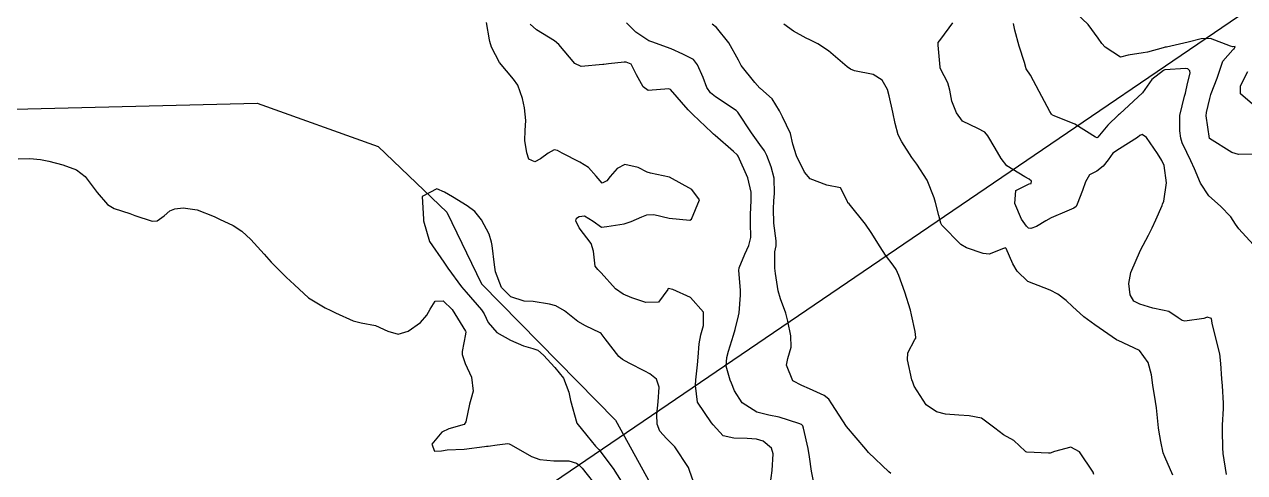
# Model space of a CAD drawing. Header units: metres. Extents: x 298520 to 308411, y 7433745 to 7450750.
# Drawn here: x 300516.7 to 300625.3, y 7448554.5 to 7448594.3 of the extents above; entities that cross this region are included whole.
import ezdxf

# ---------------------------------------------------------------- set-up
doc = ezdxf.new("R2010")
doc.units = ezdxf.units.M
doc.header["$LTSCALE"] = 10
doc.linetypes.add('CONTINUO', pattern=[0])
for name, color, linetype in [('Curvas de Nivel 1m', 11, 'Continuous'), ('Curvas de Nivel 5m', 15, 'Continuous'), ('Hidrografia', 140, 'Continuous'), ('TEXTO', 45, 'Continuous')]:
    doc.layers.add(name, color=color, linetype=linetype)

msp = doc.modelspace()

# ---------------------------------------------------------------- linework, layer by layer
at = {"layer": 'Curvas de Nivel 1m', "flags": 128}
for points, elevation in [([(300583.07, 7448553.35), (300583.23, 7448554.64), (300583.32, 7448556.14), (300583.18, 7448556.64), (300582.44, 7448557.26), (300581.83, 7448557.43), (300581, 7448557.5), (300579.83, 7448557.52), (300578.88, 7448557.74), (300577.98, 7448558.71), (300577.85, 7448558.89), (300576.6, 7448560.72), (300576.41, 7448562.2), (300576.45, 7448562.72), (300576.6, 7448564.03), (300576.65, 7448564.72), (300576.74, 7448565.91), (300576.9, 7448566.72), (300577.12, 7448567.55), (300577.13, 7448568.72), (300575.98, 7448570.03), (300574.41, 7448570.75), (300573.99, 7448570.82), (300573.94, 7448570.75), (300573.13, 7448569.61), (300571.98, 7448569.59), (300570.76, 7448570.01), (300569.99, 7448570.33), (300569.29, 7448570.81), (300568.01, 7448572.22), (300567.71, 7448572.52), (300567.48, 7448572.83), (300567.35, 7448574.16), (300567.13, 7448574.83), (300566.05, 7448576.23), (300565.75, 7448576.85), (300565.81, 7448577.1), (300566.07, 7448577.24), (300566.54, 7448577.31), (300567.3, 7448576.83), (300568.06, 7448576.3), (300568.53, 7448576.34), (300570.06, 7448576.59), (300570.23, 7448576.63), (300570.69, 7448576.79), (300571.65, 7448577.2), (300572.07, 7448577.39), (300572.71, 7448577.41), (300574.07, 7448577.1), (300575.9, 7448576.9), (300576.07, 7448577.01), (300576.78, 7448578.72), (300576.1, 7448579.64), (300574.11, 7448580.75), (300572.42, 7448581.08), (300572.12, 7448581.19), (300571.32, 7448581.59), (300570.12, 7448581.85), (300569.43, 7448581.5), (300568.83, 7448580.81), (300568.52, 7448580.4), (300568.1, 7448580.2), (300567.56, 7448580.83), (300566.9, 7448581.61), (300566.13, 7448582.07), (300564.56, 7448582.87), (300564.14, 7448583.1), (300563.84, 7448583.17), (300563.29, 7448582.88), (300562.63, 7448582.38), (300562.13, 7448582.11), (300561.58, 7448582.35), (300561.39, 7448582.9), (300561.24, 7448584), (300561.26, 7448584.9), (300561.3, 7448585.77), (300561.21, 7448586.9), (300561.03, 7448587.74), (300560.59, 7448588.91), (300560.21, 7448589.45), (300558.97, 7448590.93), (300558.25, 7448592.31), (300558.1, 7448592.79), (300558.07, 7448592.94), (300557.81, 7448594.49)], 681), ([(300593.79, 7448554.38), (300593.62, 7448554.52), (300591.82, 7448556.26), (300591.56, 7448556.54), (300589.84, 7448558.56), (300588.56, 7448560.58), (300588.28, 7448560.99), (300587.88, 7448561.32), (300586.57, 7448561.92), (300585.89, 7448562.21), (300585.09, 7448562.62), (300584.51, 7448564.02), (300584.64, 7448564.62), (300584.92, 7448565.63), (300584.89, 7448566.62), (300584.64, 7448567.94), (300584.45, 7448568.63), (300583.98, 7448569.91), (300583.78, 7448570.63), (300583.53, 7448572.16), (300583.48, 7448572.64), (300583.48, 7448574.09), (300583.59, 7448574.64), (300583.6, 7448575.08), (300583.38, 7448576.64), (300583.36, 7448577.92), (300583.4, 7448578.64), (300583.44, 7448579.29), (300583.41, 7448580.64), (300583.14, 7448581.66), (300582.75, 7448582.65), (300582.55, 7448583.07), (300582.14, 7448583.63), (300581.4, 7448584.67), (300580.18, 7448586.53), (300580.03, 7448586.68), (300578.19, 7448587.87), (300577.74, 7448588.25), (300577.43, 7448588.71), (300577.09, 7448589.6), (300576.6, 7448590.72), (300576.23, 7448591.19), (300575.29, 7448591.69), (300574.24, 7448592.14), (300572.52, 7448592.77), (300572.25, 7448592.87), (300571.11, 7448593.63), (300570.27, 7448594.47)], 683), ([(300611.88, 7448554.3), (300611.8, 7448554.51), (300610.59, 7448556.31), (300609.83, 7448556.71), (300608.35, 7448556.34), (300607.97, 7448556.2), (300607.82, 7448556.18), (300605.9, 7448556.29), (300605.82, 7448556.32), (300605.75, 7448556.37), (300604.75, 7448557.3), (300603.84, 7448557.82), (300603.06, 7448558.41), (300601.86, 7448559.29), (300600.77, 7448559.52), (300599.86, 7448559.56), (300598.67, 7448559.65), (300597.86, 7448559.87), (300596.93, 7448560.48), (300595.89, 7448562.16), (300595.75, 7448562.49), (300595.67, 7448562.71), (300595.27, 7448564.5), (300595.31, 7448565.11), (300595.94, 7448566.29), (300596.02, 7448566.41), (300596.03, 7448566.49), (300595.95, 7448567.01), (300595.65, 7448568.49), (300595.56, 7448568.91), (300595.05, 7448570.5), (300594.51, 7448572), (300594.28, 7448572.51), (300594.02, 7448572.9), (300593.31, 7448573.81), (300592.84, 7448574.53), (300592.05, 7448575.81), (300591.54, 7448576.55), (300590.08, 7448578.36), (300589.98, 7448578.46), (300589.93, 7448578.56), (300589.31, 7448579.79), (300588.1, 7448580.03), (300586.62, 7448580.6), (300586.11, 7448581.18), (300585.39, 7448582.62), (300585.08, 7448583.68), (300584.86, 7448584.62), (300584.17, 7448586.09), (300583.89, 7448586.63), (300583.24, 7448587.69), (300582.2, 7448588.61), (300582.14, 7448588.66), (300581.7, 7448589.17), (300580.49, 7448590.68), (300580.23, 7448591.14), (300579.39, 7448592.69), (300578.27, 7448594.04), (300577.9, 7448594.34)], 684), ([(300623.67, 7448554.29), (300623.37, 7448556.16), (300623.34, 7448556.65), (300623.33, 7448558.17), (300623.33, 7448558.69), (300623.41, 7448560.16), (300623.41, 7448560.63), (300623.31, 7448562.17), (300623.27, 7448562.8), (300623.17, 7448564.17), (300623.08, 7448565.02), (300622.78, 7448566.17), (300622.39, 7448567.74), (300622.33, 7448568.18), (300621.96, 7448568.29), (300621.89, 7448568.26), (300621.66, 7448568.18), (300619.96, 7448567.94), (300619.74, 7448567.98), (300619.38, 7448568.21), (300618.55, 7448568.8), (300617.97, 7448568.92), (300617.13, 7448569.08), (300615.97, 7448569.43), (300615.43, 7448569.71), (300615.11, 7448570.26), (300614.99, 7448571.27), (300615.16, 7448572.26), (300616.03, 7448574.25), (300616.72, 7448575.57), (300617.05, 7448576.24), (300617.37, 7448576.94), (300617.95, 7448578.23), (300617.99, 7448578.33), (300618.09, 7448578.59), (300618.33, 7448580.23), (300618.13, 7448581.76), (300617.91, 7448582.23), (300617.53, 7448582.85), (300616.54, 7448584.25), (300616.16, 7448584.54), (300615.96, 7448584.44), (300615.76, 7448584.26), (300614.14, 7448583.26), (300613.57, 7448582.86), (300613.13, 7448582.29), (300612.71, 7448581.71), (300612.12, 7448581.26), (300611.49, 7448580.93), (300611.12, 7448580.31), (300610.87, 7448579.54), (300610.37, 7448578.32), (300610.28, 7448578.12), (300610.08, 7448577.97), (300609.46, 7448577.72), (300608.07, 7448577.11), (300607.58, 7448576.84), (300606.77, 7448576.36), (300606.26, 7448576.17), (300606.06, 7448576.21), (300605.86, 7448576.37), (300605.44, 7448577.01), (300604.84, 7448578.38), (300604.93, 7448579.54), (300606.1, 7448580.13), (300606.3, 7448580.17), (300606.31, 7448580.37), (300606.11, 7448580.56), (300605.71, 7448580.78), (300604.12, 7448581.75), (300603.61, 7448582.4), (300603.07, 7448583.33), (300602.44, 7448584.42), (300602.16, 7448584.75), (300601.54, 7448585.05), (300600.17, 7448585.73), (300599.63, 7448586.45), (300599.24, 7448587.5), (300599.05, 7448588.46), (300598.88, 7448589.13), (300598.22, 7448590.38), (300598.19, 7448590.47), (300598.18, 7448590.51), (300598, 7448592.47), (300598.01, 7448592.71), (300598.26, 7448593.01), (300599.31, 7448594.45)], 686), ([(300626.04, 7448574.74), (300624.76, 7448576.15), (300624.46, 7448576.55), (300624.07, 7448577.21), (300623.14, 7448578.17), (300622.09, 7448579.09), (300621.35, 7448580.19), (300620.82, 7448581.49), (300620.51, 7448582.2), (300620.14, 7448582.93), (300619.74, 7448583.8), (300619.61, 7448584.21), (300619.51, 7448584.86), (300619.52, 7448586.21), (300619.94, 7448587.95), (300620.02, 7448588.2), (300620.21, 7448589.06), (300620.43, 7448589.99), (300620.42, 7448590.2), (300620.23, 7448590.37), (300620.03, 7448590.4), (300618.22, 7448590.29), (300618.18, 7448590.28), (300618.07, 7448590.23), (300617.04, 7448589.42), (300616.2, 7448588.25), (300614.18, 7448586.36), (300614.14, 7448586.33), (300614.07, 7448586.28), (300613.1, 7448585.36), (300612.23, 7448584.3), (300612.19, 7448584.26), (300612.15, 7448584.24), (300612.01, 7448584.3), (300610.17, 7448585.45), (300608.33, 7448586.19), (300608.18, 7448586.26), (300608.09, 7448586.35), (300607.95, 7448586.59), (300607.01, 7448588.36), (300606.22, 7448589.82), (300605.85, 7448590.37), (300605.68, 7448590.92), (300605.22, 7448592.38), (300604.84, 7448593.81), (300604.72, 7448594.39)], 687), ([(300626.14, 7448582.79), (300624.75, 7448582.76), (300624.14, 7448582.92), (300622.15, 7448584.18), (300621.85, 7448586.18), (300621.88, 7448586.48), (300622.2, 7448587.74), (300622.28, 7448588.1), (300622.3, 7448588.18), (300622.85, 7448589.54), (300623.04, 7448590.17), (300623.34, 7448591.06), (300624.25, 7448592.06), (300624.3, 7448592.11), (300624.34, 7448592.16), (300624.45, 7448592.35), (300624.25, 7448592.34), (300624.03, 7448592.39), (300622.26, 7448593.06), (300621.41, 7448593.04), (300620.26, 7448592.73), (300618.32, 7448592.3), (300618.25, 7448592.29), (300618.2, 7448592.29), (300618.03, 7448592.23), (300616.65, 7448591.84), (300616.25, 7448591.78), (300614.92, 7448591.58), (300614.24, 7448591.42), (300612.86, 7448592.29), (300612.58, 7448592.62), (300612.26, 7448593.09), (300611.35, 7448594.31), (300610.28, 7448595.33)], 688), ([(300586.99, 7448553.39), (300586.73, 7448554.6), (300586.56, 7448555.86), (300586.45, 7448556.6), (300586.02, 7448558.42), (300585.96, 7448558.61), (300585.84, 7448558.74), (300585.62, 7448558.84), (300583.85, 7448559.39), (300582.93, 7448559.57), (300581.86, 7448559.84), (300580.58, 7448560.67), (300579.88, 7448561.73), (300579.63, 7448562.42), (300579.51, 7448562.69), (300579.14, 7448563.93), (300579.19, 7448564.69), (300579.36, 7448565.25), (300579.81, 7448566.68), (300579.95, 7448567.2), (300580.24, 7448568.39), (300580.3, 7448568.68), (300580.42, 7448570.25), (300580.41, 7448570.68), (300580.27, 7448572.42), (300580.3, 7448572.68), (300580.8, 7448573.89), (300581.17, 7448574.67), (300581.34, 7448575.37), (300581.32, 7448576.67), (300581.31, 7448577.43), (300581.38, 7448578.67), (300581.36, 7448579.4), (300581.08, 7448580.67), (300580.2, 7448582.61), (300580.16, 7448582.68), (300580.13, 7448582.71), (300579.8, 7448583.02), (300578.15, 7448584.45), (300578.02, 7448584.57), (300577.87, 7448584.7), (300576.18, 7448586.31), (300575.77, 7448586.73), (300574.2, 7448588.52), (300574.04, 7448588.59), (300572.2, 7448588.45), (300571.76, 7448588.78), (300571.16, 7448589.85), (300570.68, 7448590.8), (300570.23, 7448590.95), (300570.06, 7448590.97), (300568.68, 7448590.82), (300568.27, 7448590.77), (300568.22, 7448590.77), (300568.17, 7448590.77), (300566.23, 7448590.59), (300565.68, 7448590.86), (300564.25, 7448592.54), (300563.87, 7448592.87), (300562.26, 7448593.85), (300561.69, 7448594.33)], 682), ([(300626.19, 7448587.05), (300624.92, 7448588.15), (300624.91, 7448588.85), (300625.57, 7448590.14)], 689), ([(300516.12, 7448582.36), (300517.16, 7448582.39), (300518.12, 7448582.3), (300518.87, 7448582.16), (300520.12, 7448581.82), (300521.32, 7448581.38), (300522.1, 7448580.8), (300523.15, 7448579.36), (300524.07, 7448578.29), (300524.67, 7448577.95), (300526.06, 7448577.5), (300526.53, 7448577.32), (300528.06, 7448576.83), (300528.5, 7448576.86), (300529.13, 7448577.29), (300529.62, 7448577.74), (300530.07, 7448577.93), (300530.82, 7448578.02), (300532.07, 7448577.83), (300533.57, 7448577.23), (300534.06, 7448577.01), (300535.27, 7448576.43), (300536.05, 7448575.92), (300536.84, 7448575.19), (300538.02, 7448573.9), (300538.64, 7448573.17), (300540, 7448571.8), (300540.35, 7448571.51), (300540.73, 7448571.15), (300541.98, 7448569.99), (300543.47, 7448569.11), (300543.96, 7448568.88), (300544.39, 7448568.67), (300545.95, 7448567.96), (300546.65, 7448567.78), (300547.95, 7448567.53), (300549.03, 7448567.05), (300549.94, 7448566.77), (300550.84, 7448567.03), (300551.95, 7448567.82), (300552.5, 7448568.46), (300552.79, 7448569), (300553.26, 7448569.71), (300553.97, 7448569.73), (300554.77, 7448568.98), (300555.94, 7448567.03), (300555.96, 7448566.99), (300555.96, 7448566.97), (300555.94, 7448566.78), (300555.66, 7448565.24), (300555.65, 7448564.97), (300555.91, 7448564.16), (300556.48, 7448562.96), (300556.62, 7448561.7), (300556.42, 7448560.96), (300556.29, 7448560.54), (300555.96, 7448558.97), (300555.84, 7448558.75), (300554.47, 7448558.35), (300553.83, 7448558.07), (300552.94, 7448557), (300553.19, 7448556.37), (300553.82, 7448556.41), (300554.32, 7448556.48), (300555.82, 7448556.54), (300557.65, 7448556.77), (300557.82, 7448556.8), (300557.95, 7448556.81), (300558.77, 7448556.93), (300559.7, 7448557.05), (300559.82, 7448557.02), (300560.02, 7448556.92), (300561.81, 7448555.88), (300562.55, 7448555.62), (300563.81, 7448555.51), (300565.15, 7448555.52), (300565.81, 7448555.31), (300566.07, 7448555.11), (300566.32, 7448554.84), (300567.78, 7448553.01)], 681)]:
    msp.add_lwpolyline(points, dxfattribs=dict(at, elevation=elevation))
at = {"layer": 'Curvas de Nivel 5m', "flags": 128}
for points, elevation in [([(300618.89, 7448554.22), (300618.19, 7448555.85), (300618.05, 7448556.23), (300617.83, 7448557.24), (300617.66, 7448558.23), (300617.63, 7448558.45), (300617.43, 7448560.23), (300617.35, 7448560.77), (300617.11, 7448562.24), (300616.99, 7448563.15), (300616.7, 7448564.24), (300615.93, 7448565.31), (300614.02, 7448566.2), (300613.94, 7448566.23), (300613.87, 7448566.28), (300611.96, 7448567.6), (300610.98, 7448568.31), (300609.97, 7448569.22), (300609.41, 7448569.76), (300608.65, 7448570.34), (300607.99, 7448570.7), (300607.45, 7448570.89), (300606, 7448571.47), (300605.03, 7448572.38), (300604.65, 7448573.02), (300604.07, 7448574.4), (300604.03, 7448574.43), (300603.99, 7448574.44), (300603.82, 7448574.4), (300602.54, 7448573.9), (300602.03, 7448573.94), (300600.52, 7448574.44), (300600.04, 7448574.74), (300598.35, 7448576.47), (300598.25, 7448576.65), (300598.07, 7448577.33), (300597.77, 7448578.47), (300597.65, 7448578.91), (300597.03, 7448580.48), (300596.12, 7448581.88), (300595.67, 7448582.49), (300594.78, 7448583.87), (300594.46, 7448584.51), (300594.17, 7448585.51), (300593.98, 7448586.51), (300593.66, 7448587.98), (300593.51, 7448588.52), (300593.04, 7448589.35), (300592.22, 7448589.86), (300590.57, 7448590.2), (300590.22, 7448590.34), (300589.91, 7448590.56), (300588.24, 7448591.96), (300587.3, 7448592.59), (300586.59, 7448592.94), (300586.26, 7448593.09), (300585.15, 7448593.73), (300584.27, 7448594.33)], 685), ([(300576.56, 7448552.72), (300575.89, 7448554.64), (300575.86, 7448554.73), (300575.8, 7448554.92), (300574.58, 7448556.74), (300573.83, 7448557.5), (300573.23, 7448558.15), (300573.01, 7448558.76), (300572.98, 7448559.64), (300573.09, 7448560.76), (300573.19, 7448562.06), (300572.94, 7448562.76), (300572.36, 7448563.24), (300571.9, 7448563.49), (300570.51, 7448564.19), (300569.91, 7448564.52), (300569.58, 7448564.8), (300568.38, 7448566.37), (300568.02, 7448566.82), (300567.94, 7448566.88), (300566.61, 7448567.5), (300565.95, 7448567.91), (300564.75, 7448568.86), (300563.97, 7448569.29), (300563.41, 7448569.44), (300561.97, 7448569.67), (300561.16, 7448569.72), (300559.98, 7448570.08), (300559.14, 7448570.93), (300558.62, 7448572.32), (300558.54, 7448572.93), (300558.32, 7448574.65), (300558.26, 7448574.94), (300558.04, 7448575.66), (300557.38, 7448576.95), (300556.78, 7448577.67), (300556.08, 7448578.2), (300554.78, 7448578.98), (300554.09, 7448579.41), (300553.39, 7448579.7), (300552.08, 7448579.01), (300552.21, 7448577.01), (300552.22, 7448576.85), (300552.73, 7448575), (300554.01, 7448573.17), (300554.13, 7448572.99), (300554.36, 7448572.63), (300555.59, 7448570.97), (300555.99, 7448570.51), (300557.38, 7448568.95), (300557.6, 7448568.59), (300557.95, 7448567.82), (300558.73, 7448566.93), (300559.94, 7448566.23), (300561.1, 7448565.74), (300561.93, 7448565.5), (300562.38, 7448565.35), (300562.88, 7448564.89), (300563.91, 7448563.82), (300564.67, 7448562.86), (300565.14, 7448561.6), (300565.3, 7448560.86), (300565.84, 7448558.85), (300566.74, 7448557.75), (300567.52, 7448556.82), (300567.67, 7448556.67), (300567.82, 7448556.5), (300569.1, 7448554.81), (300569.79, 7448553.69)], 680)]:
    msp.add_lwpolyline(points, dxfattribs=dict(at, elevation=elevation))
at = {"layer": 'Hidrografia', "elevation": 682.98}
msp.add_lwpolyline([(300514.59, 7448586.74), (300537.39, 7448587.33), (300548.16, 7448583.46), (300554.28, 7448577.61), (300557.38, 7448571.24), (300569.3, 7448559.13), (300575.33, 7448548.19), (300587.33, 7448534.89), (300603.79, 7448529.81), (300611.72, 7448526.37), (300619.16, 7448522.64), (300624.85, 7448516.53), (300630.54, 7448508.18), (300634, 7448496.33), (300634.26, 7448487.55), (300638.56, 7448484.27), (300645.72, 7448483.24), (300654.6, 7448480.57), (300660.83, 7448478.38), (300665.57, 7448472.79), (300669.45, 7448466.85), (300676.35, 7448463.23), (300680.4, 7448459.87), (300686.44, 7448451.9)], dxfattribs=at)
at = {"layer": 'TEXTO', "linetype": 'CONTINUO'}
msp.add_polyline3d([(300459.27, 7448482.58, 0), (300632.72, 7448600.52, 0)], dxfattribs=at)

doc.saveas('drawing.dxf')
